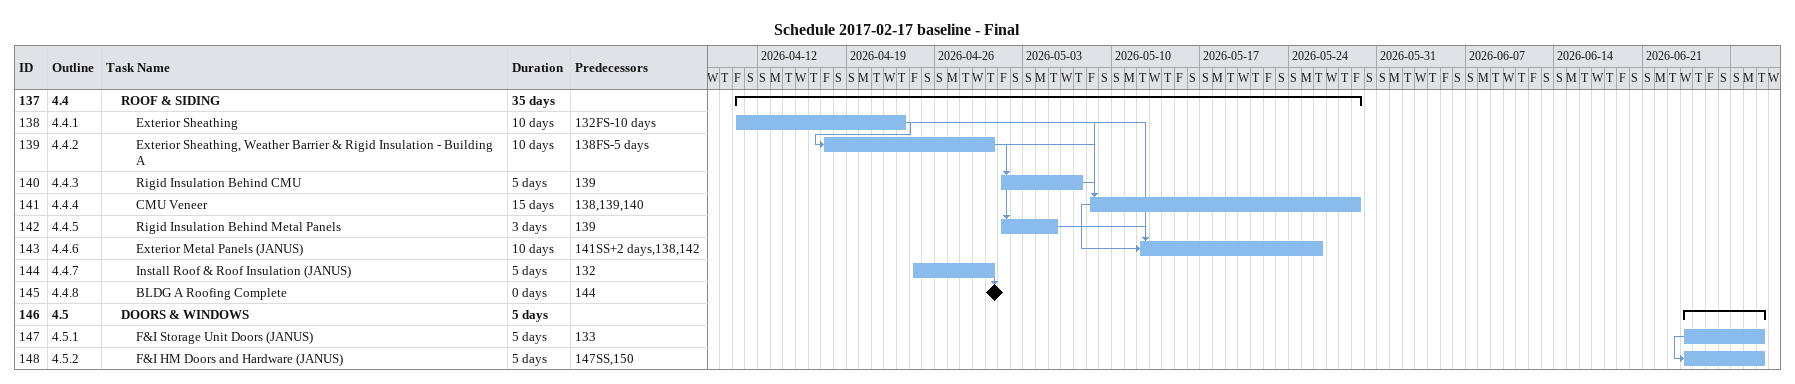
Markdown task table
Schedule 2017-02-17 baseline - Final

| ID | WBS | Task | Duration | Start | Finish | Predecessors |
|---|---|---|---|---|---|---|
| 137 | 4.4 | **ROOF & SIDING** | 35d | 2026-04-10 | 2026-05-29 |  |
| 138 | 4.4.1 | Exterior Sheathing | 10d | 2026-04-10 | 2026-04-23 | 132FS-10d |
| 139 | 4.4.2 | Exterior Sheathing, Weather Barrier & Rigid Insulation - Building A | 10d | 2026-04-17 | 2026-04-30 | 138FS-5d |
| 140 | 4.4.3 | Rigid Insulation Behind CMU | 5d | 2026-05-01 | 2026-05-07 | 139 |
| 141 | 4.4.4 | CMU Veneer | 15d | 2026-05-08 | 2026-05-29 | 138, 139, 140 |
| 142 | 4.4.5 | Rigid Insulation Behind Metal Panels | 3d | 2026-05-01 | 2026-05-05 | 139 |
| 143 | 4.4.6 | Exterior Metal Panels (JANUS) | 10d | 2026-05-12 | 2026-05-26 | 141SS+2d, 138, 142 |
| 144 | 4.4.7 | Install Roof & Roof Insulation (JANUS) | 5d | 2026-04-24 | 2026-04-30 | 132 |
| 145 | 4.4.8 | BLDG A Roofing Complete | 0d | 2026-04-30 | 2026-04-30 | 144 |
| 146 | 4.5 | **DOORS & WINDOWS** | 5d | 2026-06-24 | 2026-06-30 |  |
| 147 | 4.5.1 | F&I Storage Unit Doors (JANUS) | 5d | 2026-06-24 | 2026-06-30 | 133 |
| 148 | 4.5.2 | F&I HM Doors and Hardware (JANUS) | 5d | 2026-06-24 | 2026-06-30 | 147SS, 150 |
